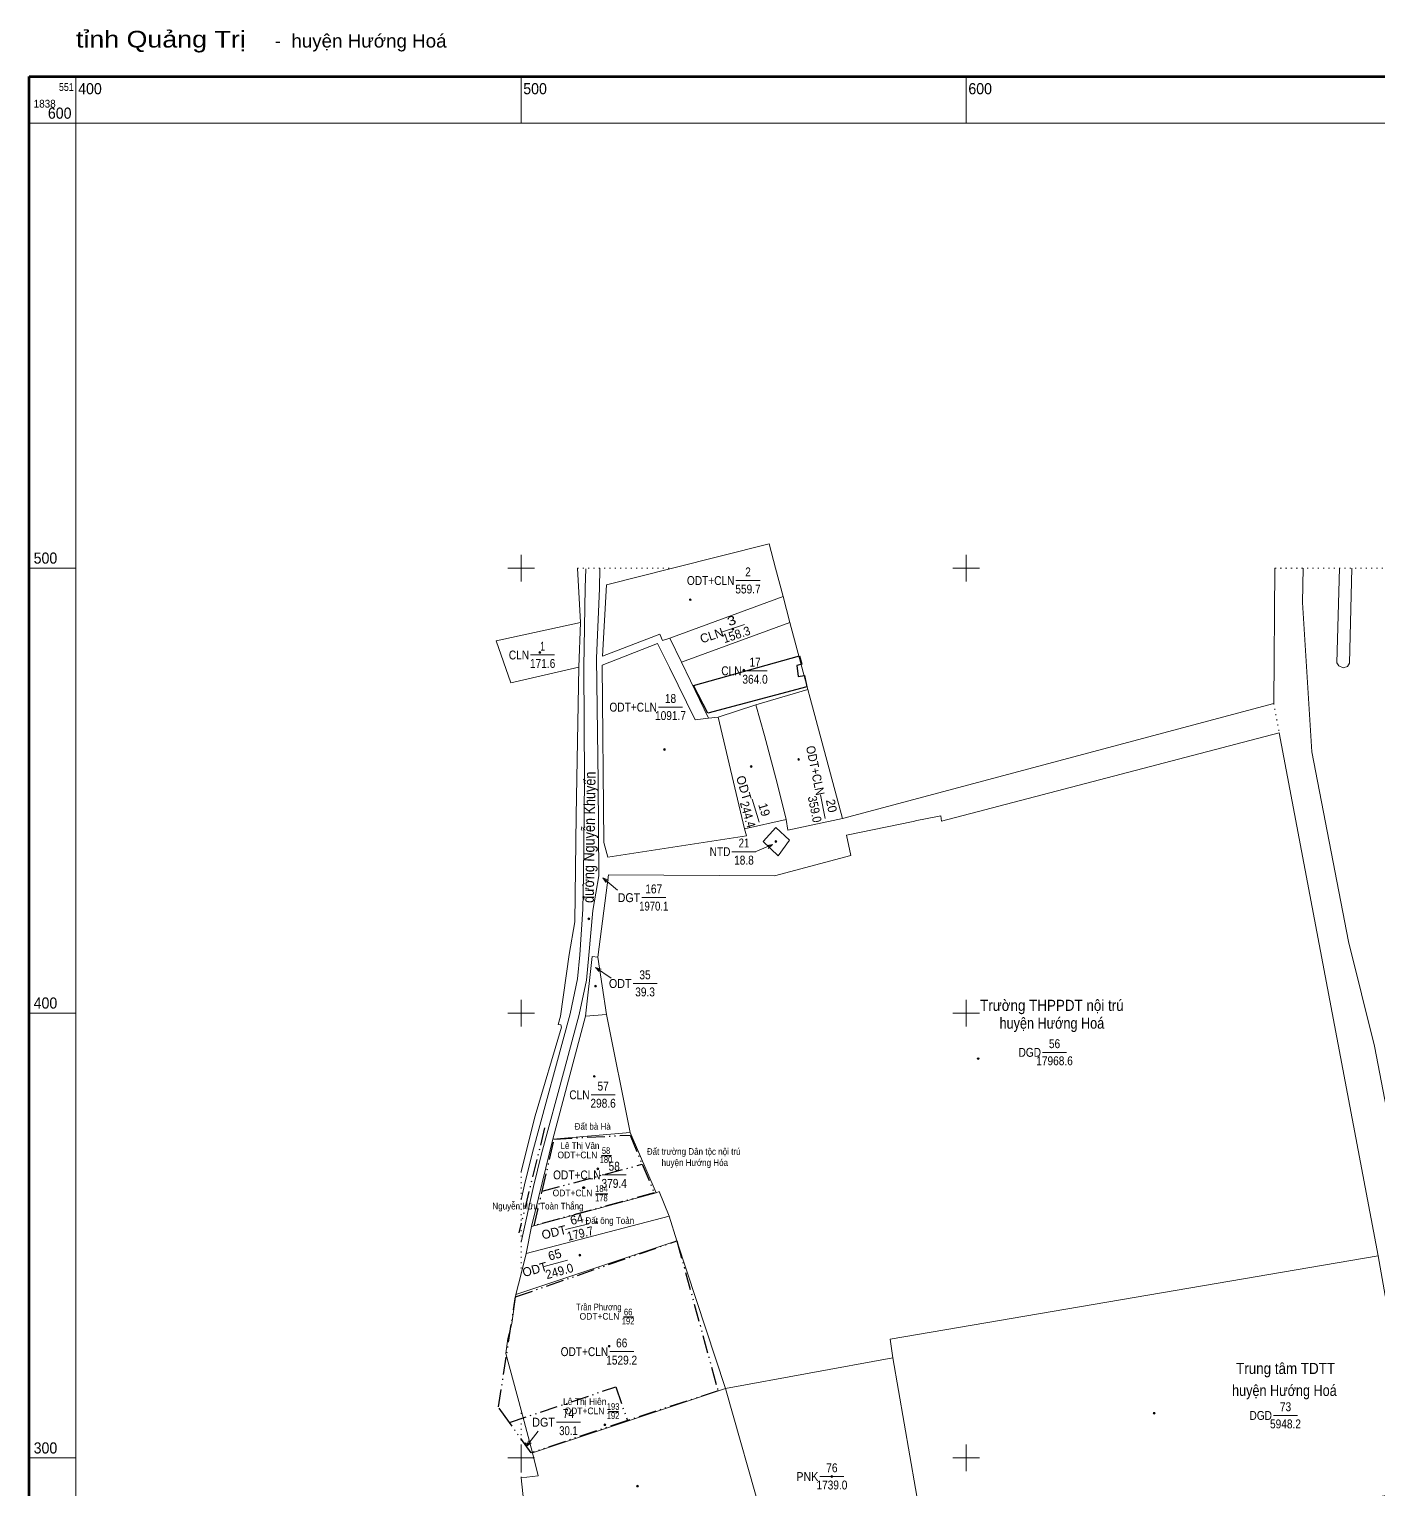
# Model space of a CAD drawing. Header units: metres. Extents: x 551390 to 552118, y 1837759 to 1838646.
# Drawn here: x 551389.5 to 551692.7, y 1838292.8 to 1838621.1 of the extents above; entities that cross this region are included whole.
import ezdxf
from ezdxf.enums import TextEntityAlignment as Align

# ---------------------------------------------------------------- set-up
doc = ezdxf.new("R2010")
doc.units = ezdxf.units.M
doc.header["$LTSCALE"] = 0.8
doc.header["$PDMODE"] = 32
doc.header["$PDSIZE"] = 0.4
doc.linetypes.add('DASH_DOUBLE_DOT', pattern=[9.2, 5, -1.2, 0.3, -1.2, 0.3, -1.2])
doc.linetypes.add('DOTTED', pattern=[1.5, 0.3, -1.2])
for name, color, linetype, lineweight in [('10', 7, 'Continuous', 13), ('13', 7, 'Continuous', 13), ('2', 7, 'DASH_DOUBLE_DOT', 25), ('22', 7, 'Continuous', 13), ('23', 7, 'Continuous', 13), ('24', 7, 'DOTTED', 13), ('63', 7, 'Continuous', 13)]:
    doc.layers.add(name, color=color, linetype=linetype, lineweight=lineweight)
doc.layers.add('4', color=7, linetype='Continuous')
doc.layers.add('48', color=7, linetype='Continuous')

msp = doc.modelspace()

# ---------------------------------------------------------------- linework, layer by layer
at = {"layer": '10'}
for p, q in [((551533.43, 1838484.26), (551558.86, 1838493.58)), ((551560.4, 1838487.78), (551558.86, 1838493.58)), ((551536.04, 1838478.86), (551560.4, 1838487.78)), ((551560.4, 1838487.78), (551564.4, 1838472.69)), ((551564.4, 1838472.69), (551552.77, 1838469.28)), ((551544.32, 1838466.51), (551542.13, 1838466.27)), ((551517.28, 1838412.57), (551519.18, 1838399.69)), ((551514.49, 1838399.3), (551519.18, 1838399.69)), ((551519.18, 1838399.69), (551524.55, 1838373.17)), ((551524.55, 1838373.17), (551507.11, 1838371.68)), ((551524.55, 1838373.17), (551530.32, 1838359.56)), ((551502.38, 1838352.05), (551530.32, 1838359.56)), ((551501.12, 1838345.93), (551533.25, 1838354.32)), ((551533.25, 1838354.32), (551535.02, 1838348.79)), ((551498.86, 1838336.73), (551535.02, 1838348.79)), ((551535.02, 1838348.79), (551545.9, 1838315.6)), ((551545.9, 1838315.6), (551583.53, 1838322.54)), ((551591.9, 1838274.17), (551583.53, 1838322.54)), ((551502.6, 1838301.12), (551545.9, 1838315.6)), ((551554.82, 1838284.26), (551545.9, 1838315.6))]:
    msp.add_line(p, q, dxfattribs=at)
for points in [[(551558.86, 1838493.58), (551557.16, 1838500), (551555.71, 1838505.47)], [(551513.33, 1838487.76), (551494.41, 1838483.66), (551497.72, 1838474.25), (551512.99, 1838477.76)], [(551572.19, 1838443.74), (551564.95, 1838470.79), (551564.4, 1838472.69)], [(551552.77, 1838469.28), (551544.32, 1838466.51), (551550.17, 1838441.37)], [(551559.57, 1838443.52), (551557.51, 1838451.66), (551554.68, 1838462.41), (551552.77, 1838469.28)], [(551530.32, 1838359.56), (551531.04, 1838359.92), (551533.25, 1838354.32)], [(551692.58, 1838345.46), (551582.94, 1838326.72), (551583.53, 1838322.54)], [(551508.47, 1838271.49), (551507.65, 1838273.9), (551506.75, 1838282.78), (551501.28, 1838283.63), (551500, 1838295.52)]]:
    msp.add_lwpolyline(points, dxfattribs=at)
msp.add_lwpolyline([(551557.27, 1838441.71), (551560.33, 1838438.86), (551557.75, 1838435.36), (551554.42, 1838438.55)], close=True, dxfattribs=at)
at = {"layer": '13'}
for p, q in [((551548.29, 1838497.2), (551553.69, 1838497.2)), ((551545.05, 1838485.6), (551550.17, 1838487.31)), ((551502.15, 1838480.47), (551507.55, 1838480.47)), ((551549.87, 1838476.92), (551555.27, 1838476.92)), ((551530.88, 1838468.75), (551536.28, 1838468.75)), ((551567.26, 1838449.04), (551568.35, 1838443.75)), ((551551.92, 1838448.04), (551553.46, 1838442.86)), ((551547.38, 1838436.26), (551552.78, 1838436.26)), ((551556.52, 1838437.89), (551555.26, 1838437.69)), ((551518.41, 1838430.39), (551519.14, 1838429.35)), ((551527.12, 1838425.93), (551532.52, 1838425.93)), ((551516.73, 1838410.27), (551517.55, 1838409.3)), ((551525.16, 1838406.64), (551530.56, 1838406.64)), ((551617.16, 1838391.16), (551622.56, 1838391.16)), ((551515.73, 1838381.62), (551521.13, 1838381.62)), ((551518.22, 1838363.61), (551523.62, 1838363.61)), ((551509.98, 1838351.34), (551515.24, 1838352.59)), ((551505.23, 1838343.01), (551510.43, 1838344.46)), ((551519.91, 1838323.89), (551525.31, 1838323.89)), ((551507.95, 1838308.03), (551513.35, 1838308.03)), ((551669.05, 1838309.55), (551674.45, 1838309.55)), ((551501.26, 1838302.62), (551502.26, 1838303.41)), ((551567.14, 1838295.82), (551572.54, 1838295.82))]:
    msp.add_line(p, q, dxfattribs=at)
for points in [[(551552.59, 1838436.2), (551556.52, 1838437.89), (551555.52, 1838437.01)], [(551521.68, 1838427.62), (551518.41, 1838430.39), (551519.64, 1838429.88)], [(551520.22, 1838407.8), (551516.73, 1838410.27), (551518.01, 1838409.87)], [(551503.84, 1838306.04), (551501.26, 1838302.62), (551501.7, 1838303.88)]]:
    msp.add_lwpolyline(points, dxfattribs=at)
for p in [(551538.02, 1838492.9), (551547.59, 1838486.27), (551504.22, 1838481.05), (551550.06, 1838477.09), (551532.2, 1838459.22), (551551.71, 1838455.41), (551562.37, 1838457), (551557.26, 1838438.55), (551515.24, 1838421.18), (551516.75, 1838406.05), (551602.7, 1838389.75), (551516.44, 1838385.77), (551517.26, 1838364.98), (551516.94, 1838352.97), (551513.22, 1838345.58), (551519.78, 1838325.1), (551518.85, 1838307.46), (551642.24, 1838310.04), (551501.02, 1838303.17), (551569.84, 1838295.82), (551526.16, 1838293.68)]:
    msp.add_point(p, dxfattribs=at)
at = {"layer": '2'}
for p, q in [((551505.3, 1838374.2), (551499.49, 1838350.59)), ((551518.04, 1838367.98), (551520.33, 1838367.98)), ((551516.7, 1838359.36), (551519.52, 1838359.36)), ((551523.01, 1838331.71), (551525.3, 1838331.71)), ((551519.63, 1838310.46), (551521.92, 1838310.46))]:
    msp.add_line(p, q, dxfattribs=at)
at = {"layer": '2', "linetype": 'Continuous'}
msp.add_lwpolyline([(551562.59, 1838480.25), (551563.09, 1838478.42), (551561.97, 1838478.1), (551562.29, 1838475.63), (551563.68, 1838475.88), (551564.23, 1838473.32), (551541.96, 1838467.4), (551538.75, 1838473.62)], close=True, dxfattribs=at)
at = {"layer": '2'}
for points in [[(551504.74, 1838359.94), (551507.48, 1838371.67), (551524.54, 1838372.58), (551527.19, 1838366.01)], [(551497.38, 1838307.94), (551494.94, 1838311.46), (551498.78, 1838336.2), (551535.02, 1838348.79), (551544.26, 1838315.05), (551523.9, 1838308.43)]]:
    msp.add_lwpolyline(points, dxfattribs=at)
for points in [[(551527.19, 1838366.01), (551529.94, 1838359.57), (551502.94, 1838352.2), (551504.74, 1838359.94)], [(551521.26, 1838315.98), (551523.9, 1838308.43), (551502.27, 1838301.14), (551497.38, 1838307.94)]]:
    msp.add_lwpolyline(points, close=True, dxfattribs=at)
msp.add_point((551514.06, 1838360.73), dxfattribs=at)
at = {"layer": '22'}
for points in [[(551517.67, 1838500), (551517.6, 1838495.45), (551516.95, 1838479.72), (551517.31, 1838451.94), (551517.45, 1838430.82), (551516.09, 1838423.02), (551515.25, 1838412.98), (551514.71, 1838407.4), (551513.07, 1838399.65), (551509.78, 1838387.37), (551504.59, 1838368.38), (551502.79, 1838361.02), (551500, 1838348.48)], [(551500, 1838358), (551500.74, 1838361.42), (551502.55, 1838368.62), (551502.55, 1838368.62), (551511.01, 1838399.83), (551512.67, 1838407.67), (551513.21, 1838413.07), (551513.85, 1838423.36), (551514, 1838430.76), (551514.28, 1838452.39), (551514.12, 1838477.78), (551514.42, 1838495.58), (551514.57, 1838499.83)], [(551849.46, 1838168.84), (551843.75, 1838170.89), (551832.29, 1838174.83), (551812.01, 1838181.33), (551766.46, 1838195.53), (551747.83, 1838201.63), (551743.27, 1838203.64), (551741.34, 1838204.93), (551735.63, 1838208.89), (551730.3, 1838215.9), (551728.23, 1838220.09), (551723.93, 1838224.51), (551723.16, 1838226.81), (551717.4, 1838255.33), (551711.03, 1838294.74), (551703.52, 1838331.4), (551691.77, 1838392.54), (551685.93, 1838416.09), (551677.66, 1838458.73), (551675.6, 1838492.29), (551675.75, 1838500)], [(551683.85, 1838500), (551683.31, 1838478.71), (551683.75, 1838478.01), (551684.72, 1838477.55), (551685.65, 1838477.92), (551686.14, 1838478.61), (551686.64, 1838500)]]:
    msp.add_lwpolyline(points, dxfattribs=at)
at = {"layer": '23'}
for p, q in [((551513.33, 1838487.76), (551512.66, 1838500)), ((551512.99, 1838477.76), (551513.33, 1838487.76)), ((551536.04, 1838478.86), (551533.43, 1838484.26)), ((551536.04, 1838478.86), (551542.13, 1838466.27)), ((551692.58, 1838345.46), (551670.36, 1838462.97)), ((551550.17, 1838441.37), (551559.57, 1838443.52)), ((551514.49, 1838399.3), (551507.11, 1838371.68)), ((551502.6, 1838301.12), (551500, 1838310.72))]:
    msp.add_line(p, q, dxfattribs=at)
for points in [[(551533.43, 1838484.26), (551531.81, 1838483.71), (551531.18, 1838485.17), (551518.32, 1838480.17), (551519.22, 1838496.25), (551534.06, 1838500), (551555.71, 1838505.47)], [(551572.19, 1838443.74), (551669.1, 1838469.55), (551669.38, 1838500)], [(551550.17, 1838441.37), (551550.62, 1838439.83), (551519.52, 1838435.05), (551518.59, 1838438.3), (551518.21, 1838478.17), (551530.67, 1838483.09), (551533.32, 1838477.65), (551539.15, 1838465.93), (551542.13, 1838466.27)], [(551512.99, 1838477.76), (551512.38, 1838444.43), (551512.1, 1838420.48), (551510.84, 1838413.17), (551508.85, 1838399.29), (551508.34, 1838397.4), (551508.95, 1838397.35), (551509.11, 1838396.81), (551503.15, 1838376.9), (551500, 1838364.4)], [(551670.36, 1838462.97), (551594.48, 1838443.15), (551594.29, 1838444.32), (551593.17, 1838444.13), (551588.92, 1838443.25), (551588.07, 1838443.02), (551573.1, 1838439.94), (551574.1, 1838435.42), (551556.92, 1838430.83), (551519.62, 1838431.08), (551517.28, 1838412.57)], [(551572.19, 1838443.74), (551559.91, 1838441.12), (551559.57, 1838443.52)], [(551517.28, 1838412.57), (551516, 1838412.71), (551514.49, 1838399.3)], [(551507.11, 1838371.68), (551502.38, 1838352.05), (551501.12, 1838345.93)], [(551501.12, 1838345.93), (551500, 1838341.37), (551498.86, 1838336.73)], [(551692.58, 1838345.46), (551701.82, 1838292.8), (551591.9, 1838274.17)], [(551500, 1838310.72), (551496.55, 1838323.45), (551497.03, 1838326.84), (551497.9, 1838330.24), (551498.86, 1838336.73)], [(551502.6, 1838301.12), (551503.88, 1838295.96), (551500, 1838295.52)]]:
    msp.add_lwpolyline(points, dxfattribs=at)
at = {"layer": '24'}
for p, q in [((551512.66, 1838500), (551534.06, 1838500)), ((551669.38, 1838500), (551699.63, 1838500)), ((551669.1, 1838469.55), (551670.36, 1838462.97)), ((551500, 1838341.37), (551500, 1838364.4)), ((551500, 1838295.52), (551500, 1838310.72))]:
    msp.add_line(p, q, dxfattribs=at)
at = {"layer": '63'}
for p, q in [((551400, 1838600), (551400, 1838610.5)), ((551500, 1838600), (551500, 1838610.5)), ((551600, 1838600), (551600, 1838610.5)), ((551400, 1838600), (551389.5, 1838600)), ((551500, 1838497), (551500, 1838503)), ((551600, 1838497), (551600, 1838503)), ((551400, 1838500), (551389.5, 1838500)), ((551497, 1838500), (551503, 1838500)), ((551597, 1838500), (551603, 1838500)), ((551500, 1838397), (551500, 1838403)), ((551600, 1838397), (551600, 1838403)), ((551400, 1838400), (551389.5, 1838400)), ((551497, 1838400), (551503, 1838400)), ((551597, 1838400), (551603, 1838400)), ((551500, 1838297), (551500, 1838303)), ((551600, 1838297), (551600, 1838303)), ((551400, 1838300), (551389.5, 1838300)), ((551497, 1838300), (551503, 1838300)), ((551597, 1838300), (551603, 1838300))]:
    msp.add_line(p, q, dxfattribs=at)
at = {"layer": '63', "lineweight": 158}
msp.add_lwpolyline([(551389.5, 1838610.5), (552110.5, 1838610.5), (552110.5, 1837889.5), (551389.5, 1837889.5)], close=True, dxfattribs=at)
at = {"layer": '63'}
msp.add_lwpolyline([(551400, 1838600), (552100, 1838600), (552100, 1837900), (551400, 1837900)], close=True, dxfattribs=at)

# ---------------------------------------------------------------- texts
at = {"layer": '13'}
for s, width, p in [('2', 0.85, (551550.99, 1838498.15)), ('1', 0.7, (551504.84, 1838481.43)), ('17', 0.85, (551552.57, 1838477.87)), ('18', 0.85, (551533.58, 1838469.7)), ('21', 0.8, (551550.08, 1838437.21)), ('167', 0.85, (551529.81, 1838426.89)), ('35', 0.85, (551527.85, 1838407.59)), ('56', 0.85, (551619.86, 1838392.11)), ('57', 0.85, (551518.44, 1838382.57)), ('58', 0.85, (551520.93, 1838364.56)), ('66', 0.85, (551522.61, 1838324.85)), ('74', 0.85, (551510.66, 1838308.98)), ('73', 0.85, (551671.76, 1838310.51)), ('76', 0.85, (551569.84, 1838296.78))]:
    msp.add_text(s, height=2, dxfattribs=dict(at, width=width)).set_placement(p, align=Align.CENTER)
at = {"layer": '13', "width": 1.3}
msp.add_text('3', height=2, rotation=18.417, dxfattribs=at).set_placement((551547.62, 1838487.24), align=Align.CENTER)
at = {"layer": '13'}
for s, height, rotation, p in [('19', 2, 286.534, (551553.69, 1838445.43)), ('20', 2, 281.711, (551568.78, 1838446.38)), ('64', 1.99, 13.397, (551512.75, 1838352.68)), ('65', 2, 15.627, (551507.84, 1838344.73))]:
    msp.add_text(s, height=height, rotation=rotation, dxfattribs=at).set_placement(p, align=Align.CENTER)
at = {"layer": '2'}
for s, height, width, p in [('ODT+CLN', 2, 0.85, (551547.94, 1838496.2)), ('CLN', 2, 0.85, (551501.81, 1838479.47)), ('CLN', 2, 0.85, (551549.53, 1838475.92)), ('ODT+CLN', 2, 0.85, (551530.53, 1838467.75)), ('NTD', 2, 0.85, (551547.04, 1838435.26)), ('DGT', 2, 0.9, (551526.78, 1838424.93)), ('ODT', 2, 0.9, (551524.82, 1838405.64)), ('DGD', 2, 0.85, (551616.82, 1838390.16)), ('CLN', 2, 0.85, (551515.39, 1838380.62)), ('Lê Thị Vân', 1.5, 0.9, (551517.6, 1838369.45)), ('ODT+CLN', 1.5, 0.95, (551517.13, 1838367.35)), ('ODT+CLN', 2, 0.85, (551517.88, 1838362.61)), ('ODT+CLN', 1.5, 0.95, (551516.04, 1838358.81)), ('Nguyễn Hữu Toàn Thắng', 1.5, 0.9, (551514.03, 1838355.85)), ('Trần Phương', 1.5, 0.85, (551522.57, 1838333.18)), ('ODT+CLN', 1.5, 0.95, (551522.1, 1838331.08)), ('ODT+CLN', 2, 0.85, (551519.57, 1838322.89)), ('Lê Thị Hiên', 1.5, 0.95, (551519.19, 1838311.93)), ('ODT+CLN', 1.5, 0.95, (551518.72, 1838309.83)), ('DGD', 2, 0.85, (551668.71, 1838308.55)), ('DGT', 2, 0.9, (551507.6, 1838307.03)), ('PNK', 2, 0.9, (551566.8, 1838294.82))]:
    msp.add_text(s, height=height, dxfattribs=dict(at, width=width)).set_placement(p, align=Align.RIGHT)
for s, height, rotation, p in [('CLN', 2, 18.417, (551545.68, 1838484.75)), ('ODT', 2, 286.534, (551549.9, 1838447.6)), ('ODT', 1.99, 13.397, (551510.35, 1838350.4)), ('ODT', 2, 15.627, (551506.07, 1838342.16))]:
    msp.add_text(s, height=height, rotation=rotation, dxfattribs=at).set_placement(p, align=Align.RIGHT)
at = {"layer": '2', "width": 0.9}
msp.add_text('ODT+CLN', height=2, rotation=281.711, dxfattribs=at).set_placement((551566.29, 1838448.78), align=Align.RIGHT)
at = {"layer": '2'}
for s, width, p in [('Đất bà Hà', 0.9, (551516.1, 1838373.77)), ('58', 0.8, (551519.1, 1838368.33)), ('Đất trường Dân tộc nội trú ', 0.9, (551539.04, 1838368.13)), ('180', 0.85, (551519.08, 1838366.29)), ('huyện Hướng Hóa', 0.9, (551539.04, 1838365.63)), ('184', 0.85, (551518.06, 1838359.78)), ('178', 0.85, (551518.04, 1838357.68)), ('Đất ông Toản', 0.9, (551519.94, 1838352.6)), ('66', 0.85, (551524.07, 1838332.06)), ('192', 0.85, (551524.05, 1838330.02)), ('193', 0.85, (551520.69, 1838310.81)), ('192', 0.85, (551520.67, 1838308.77))]:
    msp.add_text(s, height=1.5, dxfattribs=dict(at, width=width)).set_placement(p, align=Align.CENTER)
at = {"layer": '4'}
for s, width, p in [('559.7', 0.85, (551550.99, 1838494.3)), ('171.6', 0.85, (551504.85, 1838477.57)), ('364.0', 0.85, (551552.57, 1838474.02)), ('1091.7', 0.85, (551533.58, 1838465.85)), ('18.8', 0.85, (551550.08, 1838433.36)), ('1970.1', 0.8, (551529.81, 1838423.03)), ('39.3', 0.85, (551527.86, 1838403.74)), ('17968.6', 0.85, (551619.86, 1838388.26)), ('298.6', 0.85, (551518.43, 1838378.72)), ('379.4', 0.85, (551520.92, 1838360.71)), ('1529.2', 0.85, (551522.61, 1838320.99)), ('30.1', 0.8, (551510.65, 1838305.13)), ('5948.2', 0.85, (551671.75, 1838306.65)), ('1739.0', 0.85, (551569.84, 1838292.92))]:
    msp.add_text(s, height=2, dxfattribs=dict(at, width=width)).set_placement(p, align=Align.CENTER)
for s, height, rotation, width, p in [('158.3', 2, 18.417, 0.95, (551548.71, 1838484.12)), ('359.0', 2, 281.711, 0.9, (551565.01, 1838445.61)), ('244.4', 2, 286.534, 0.9, (551549.99, 1838444.33)), ('179.7', 1.99, 13.397, 0.9, (551513.52, 1838349.48)), ('249.0', 2, 15.627, 0.95, (551508.88, 1838341.02))]:
    msp.add_text(s, height=height, rotation=rotation, dxfattribs=dict(at, width=width)).set_placement(p, align=Align.CENTER)
at = {"layer": '48', "width": 0.85}
msp.add_text('đường Nguyễn Khuyến', height=2.5, rotation=89.235, dxfattribs=at).set_placement((551516.55, 1838439.49), align=Align.CENTER)
at = {"layer": '48'}
for s, width, p in [('Trường THPPDT nội trú', 0.9, (551619.26, 1838400.48)), ('huyện Hướng Hoá', 0.85, (551619.26, 1838396.48)), ('Trung tâm TDTT', 0.9, (551671.77, 1838318.87)), ('huyện Hướng Hoá', 0.85, (551671.5, 1838313.93))]:
    msp.add_text(s, height=2.5, dxfattribs=dict(at, width=width)).set_placement(p, align=Align.CENTER)
at = {"layer": '63'}
for s, height, width, p in [('tỉnh Quảng Trị', 3.75, 1.2, (551400, 1838617)), ('  -  huyện Hướng Hoá', 3, 1.05, (551442.32, 1838617)), ('400', 2.5, 0.95, (551400.5, 1838606.5)), ('500', 2.5, 0.95, (551500.5, 1838606.5)), ('600', 2.5, 0.95, (551600.5, 1838606.5)), ('1838', 1.75, 0.95, (551390.5, 1838603.5)), ('500', 2.5, 0.95, (551390.5, 1838501)), ('400', 2.5, 0.95, (551390.5, 1838401)), ('300', 2.5, 0.95, (551390.5, 1838301))]:
    msp.add_text(s, height=height, dxfattribs=dict(at, width=width)).set_placement(p)
for s, height, width, p in [('551', 1.75, 0.85, (551399.5, 1838607.25)), ('600', 2.5, 0.95, (551399, 1838601))]:
    msp.add_text(s, height=height, dxfattribs=dict(at, width=width)).set_placement(p, align=Align.RIGHT)

doc.saveas('drawing.dxf')
